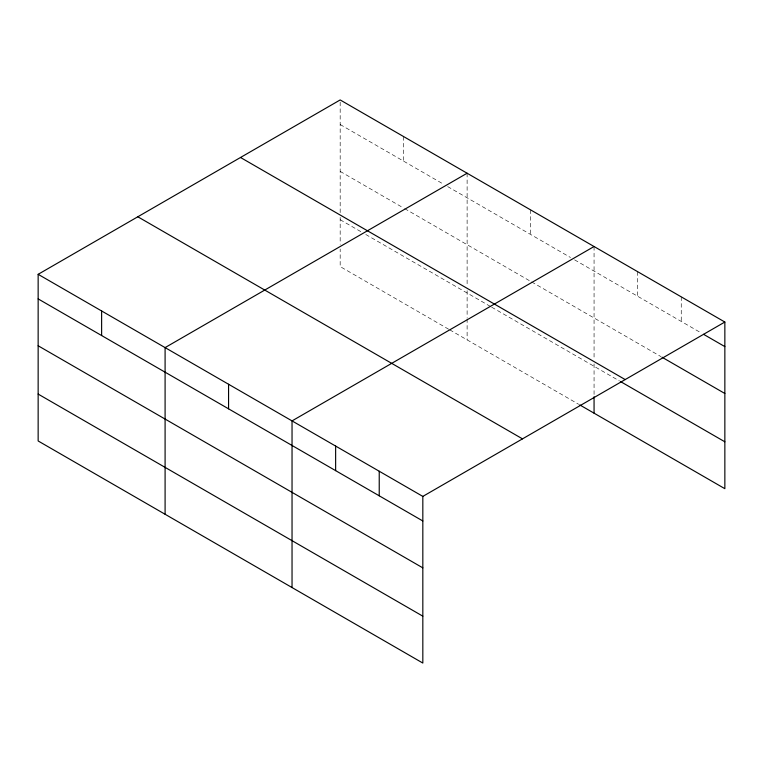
<?xml version="1.0" encoding="UTF-8"?>
<svg xmlns="http://www.w3.org/2000/svg" width="763" height="763" viewBox="0 0 763 763"><rect width="100%" height="100%" fill="white"/><g stroke="black" fill="none" stroke-linecap="round" stroke-linejoin="round"><path stroke-width="0.57" stroke-dasharray="3.81 2.86" d="M340.174 212.639L340.174 99.943M340.174 124.522L443.57 184.217M447.671 186.573L570.514 257.503M574.615 259.868L701.531 333.145M340.174 171.398L403.646 208.051M404.676 208.642L530.59 281.337M531.611 281.929L660.977 356.617M340.174 219.706L361.672 232.124M365.773 234.489L490.666 306.592M491.687 307.184L619.403 380.918M448.692 329.244L340.174 266.592L340.174 249.015M449.712 329.835L578.707 404.304M681.254 296.864L681.254 321.433M637.658 271.695L637.658 296.263M594.062 246.525L594.062 359.22M594.062 363.932L594.062 395.587M530.59 209.882L530.59 234.451M467.118 173.23L467.118 285.925M467.118 290.646L467.118 317.608M467.118 318.781L467.118 339.878M403.646 136.587L403.646 161.165M340.174 217.35L340.174 244.322"/><path stroke-width="1.14" d="M422.826 567.863L422.826 496.408L38.15 274.318L38.15 440.966L422.826 663.057L422.826 567.863L38.15 345.773M579.727 404.895L724.85 488.682L724.85 322.034L340.174 99.943L38.15 274.318M467.118 173.23L165.094 347.604L165.094 514.252M594.062 246.525L292.038 420.899L292.038 587.548M422.826 496.408L724.85 322.034M703.562 334.318L724.85 346.602M661.988 357.198L724.85 393.489M240.507 157.483L625.183 379.573M620.424 381.51L724.85 441.796M137.817 216.778L522.493 438.859M38.15 298.896L422.826 520.976M38.15 394.08L422.826 616.17M594.062 396.76L594.062 413.174M379.23 471.238L379.23 495.807M335.634 446.069L335.634 470.637M228.566 384.256L228.566 408.825M101.622 310.961L101.622 335.539"/></g></svg>
